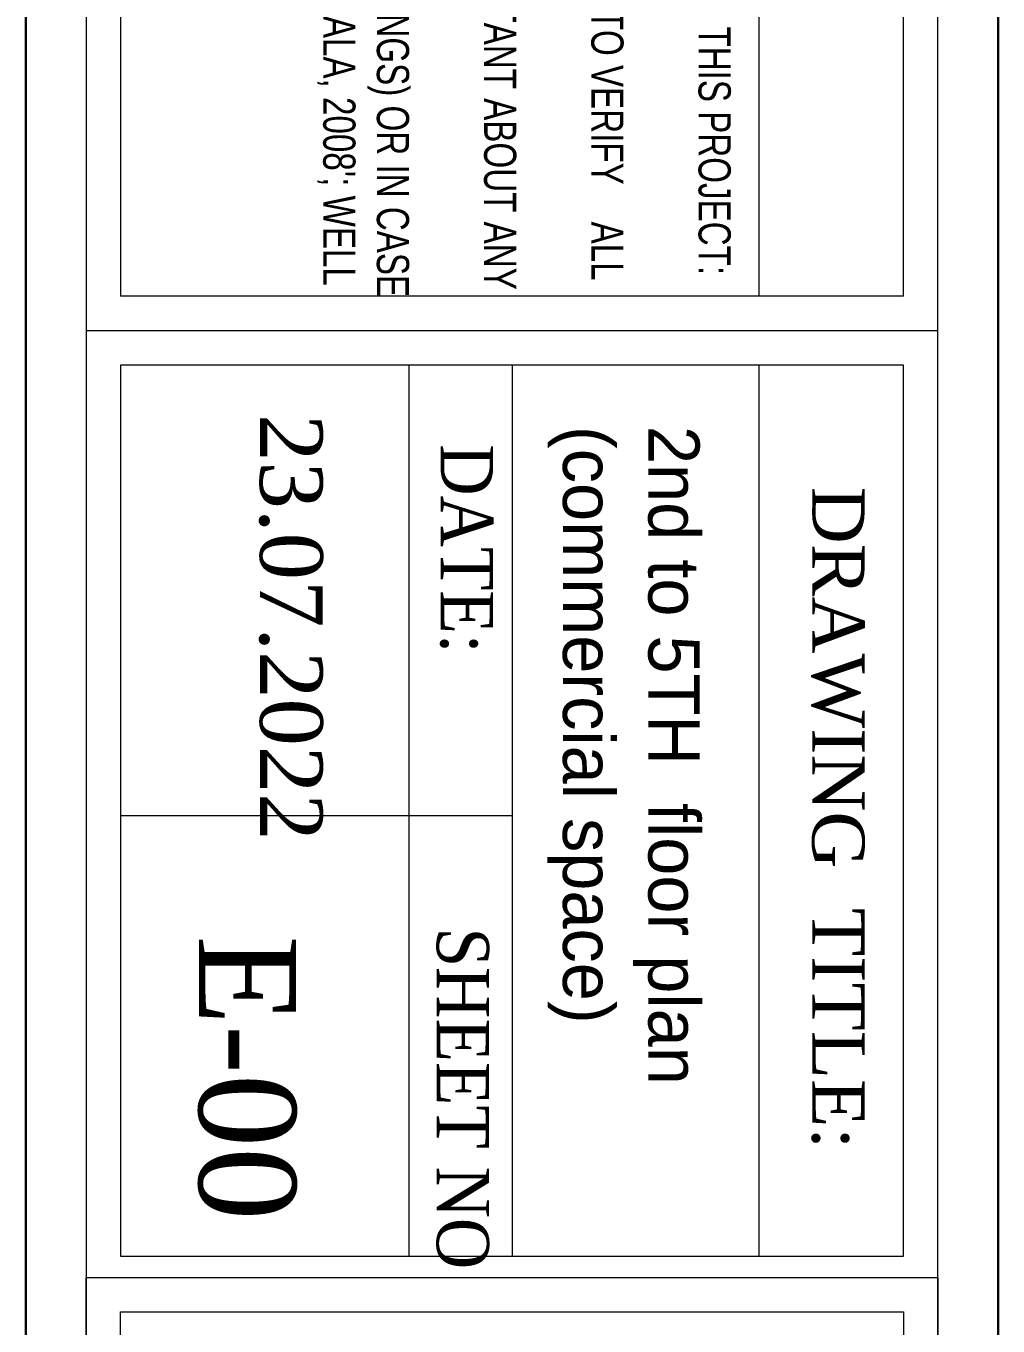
# Model space of a CAD drawing. Header units: inches. Extents: x 109699 to 44449955, y -10987 to 15824140.
# Drawn here: x 193834.4 to 194043.3, y -3999.4 to -3720 of the extents above; entities that cross this region are included whole.
import ezdxf

# ---------------------------------------------------------------- set-up
doc = ezdxf.new("R2010")
doc.units = ezdxf.units.IN
doc.header["$LTSCALE"] = 5
doc.header["$MEASUREMENT"] = 0
doc.layers.add('Text', color=7, linetype='Continuous', lineweight=0)
doc.layers.add('WALL-1', color=8, linetype='Continuous', lineweight=9)
doc.styles.add('box text', font='arial.ttf')
doc.styles.get("Standard").update_dxf_attribs({"font": 'times.ttf'})

# ---------------------------------------------------------------- blocks, each defined once
blk = doc.blocks.new('zxczxczxcz')
at = {"layer": 'Text'}
for p, q in [((176531.819975479, -15490.19534207476), (176531.819975479, -15679.21418370013)), ((176741.9750237679, -15490.19534207476), (176997.6903806742, -15490.19534207473)), ((176741.9750237679, -15679.21418370013), (176741.9750237679, -15490.19534207476)), ((176524.1828505648, -15497.83246698891), (176524.1828505648, -15671.57705878597)), ((176539.4571003931, -15497.83246698891), (176539.4571003931, -15671.57705878597)), ((176749.612148682, -15497.83246698891), (176990.0532557601, -15497.83246698891)), ((176749.612148682, -15671.57705878597), (176749.612148682, -15497.83246698891)), ((176277.7700350591, -15529.94485897711), (176524.1828505648, -15529.94485897711)), ((176539.4571003932, -15529.94485897711), (176737.2388933803, -15529.94485897711)), ((176539.4571003931, -15584.70476288741), (176737.2388933802, -15584.70476288741)), ((176639.4951419568, -15584.70476288741), (176639.4951419568, -15671.57705878597)), ((176539.4571003931, -15607.61346742971), (176737.2388933802, -15607.61346742971)), ((176990.0532557601, -15671.57705878597), (176749.612148682, -15671.57705878597)), ((176997.6903806742, -15679.21418370007), (176741.9750237679, -15679.21418370013))]:
    blk.add_line(p, q, dxfattribs=at)
at = {"layer": 'Text', "lineweight": 30}
blk.add_lwpolyline([(177005.9120462817, -15476.83037347498), (175281.8164134157, -15476.83037347498), (175281.8164134157, -15692.57915229988), (177005.9120462817, -15692.57915229988)], close=True, dxfattribs=at)
at = {"layer": 'Text'}
blk.add_lwpolyline([(176997.6903806742, -15490.19534207476), (175295.1813820154, -15490.19534207476), (175295.1813820154, -15679.21418370013), (176997.6903806742, -15679.21418370013)], close=True, dxfattribs=at)
for points in [[(176524.1828505648, -15497.83246698891), (176016.082969725, -15497.83246698891)], [(176539.4571003931, -15671.57705878597), (176737.2388933802, -15671.57705878597), (176737.2388933802, -15497.83246698891), (176539.4571003931, -15497.83246698891)], [(176016.082969725, -15671.57705878597), (176524.1828505648, -15671.57705878597)]]:
    blk.add_lwpolyline(points, dxfattribs=at)
at = {"layer": 'Text', "attachment_point": 1}
for s, insert, char_height, width in [('{\\C1;DRAWING  TITLE:}', (176566.4445252279, -15506.44536544083, -14.87693470834531), 11.60929446067112, 235.4408419758903), ('\\pi-34.83833,l34.83833,t34.83833;{\\W0.9;\\C1;DATE:}', (176557.0328326433, -15588.89227922962, -14.87693470834531), 11.60929446067112, 235.4408419758903), ('\\pi-34.83833,l34.83833,t34.83833;{\\W0.9;\\C1;SHEET NO}', (176664.3030689494, -15589.78870373883, -14.87693470834531), 11.60929446067112, 235.4408419758903), ('\\pi-191.13542,l191.13542,t191.13542;23.07.2022', (176550.3350052215, -15626.71026796004, -14.87693470834531), 13.93115335280535, 375.0328995674932)]:
    blk.add_mtext(s, dxfattribs=dict(at, insert=insert, char_height=char_height, width=width))
at = {"layer": 'Text', "insert": (176282.3402397149, -15536.16041555195, -14.87693470834531), "char_height": 7.138695713724942, "width": 248.9802086711605, "attachment_point": 1, "style": 'box text'}
blk.add_mtext("{\\fArial Narrow|b0|i0|c0|p34;\\W0.9;THIS NOTE IS VALID FOR DRAWINGS RELATED TO THIS PROJECT:\\P1. PLEASE DO NOT SCALE FROM THE DRAWINGS.\\P2. CONTRACTORS AND SUB-CONTRACTORS ARE TO VERIFY    ALL DIMENSIONS AT THE SITE.\\P3. THE CONTRACTOR IS TO NOTIFY THE CONSULTANT ABOUT ANY DISCREPANCIES/ DIFFERENCES CONTAINED\\PIN THE DRAWING (IN RELATION TO OTHER DRAWINGS) OR IN CASE OF CONTRADICTS WITH  'BNBC' & 'IMARAT BIDHIMALA, 2008'; WELL BEFORE IGNITING WORK.}", dxfattribs=at)

msp = doc.modelspace()

# ---------------------------------------------------------------- block references
at = {"layer": 'WALL-1', "linetype": 'Continuous', "xscale": 0.9681819840000001, "yscale": 0.9681819840000001, "zscale": 0.9681819840000001, "rotation": 270}
msp.add_blockref('zxczxczxcz', (209027.6479416023, 167129.4557606005), dxfattribs=at)

# ---------------------------------------------------------------- texts
at = {"layer": 'Text', "attachment_point": 1}
for s, insert, char_height, width, rotation in [('{\\fCentury Gothic|b0|i0|c0|p34;2nd to 5TH  floor plan \\P(\\C0;commercial space\\C256;)}', (193979.1295155667, -3805.94685108858, -14.69753077731043), 11.01052383063456, 296.4082422600232, 270), ('\\pi-200.39933,l200.39933,t200.39933;E-00', (193892.393538273, -3915.435838650066, -11.14072303572204), 20.86493274514577, 62.52943747330178, 269.99999999999994)]:
    msp.add_mtext(s, dxfattribs=dict(at, insert=insert, char_height=char_height, width=width, rotation=rotation))

doc.saveas('drawing.dxf')
